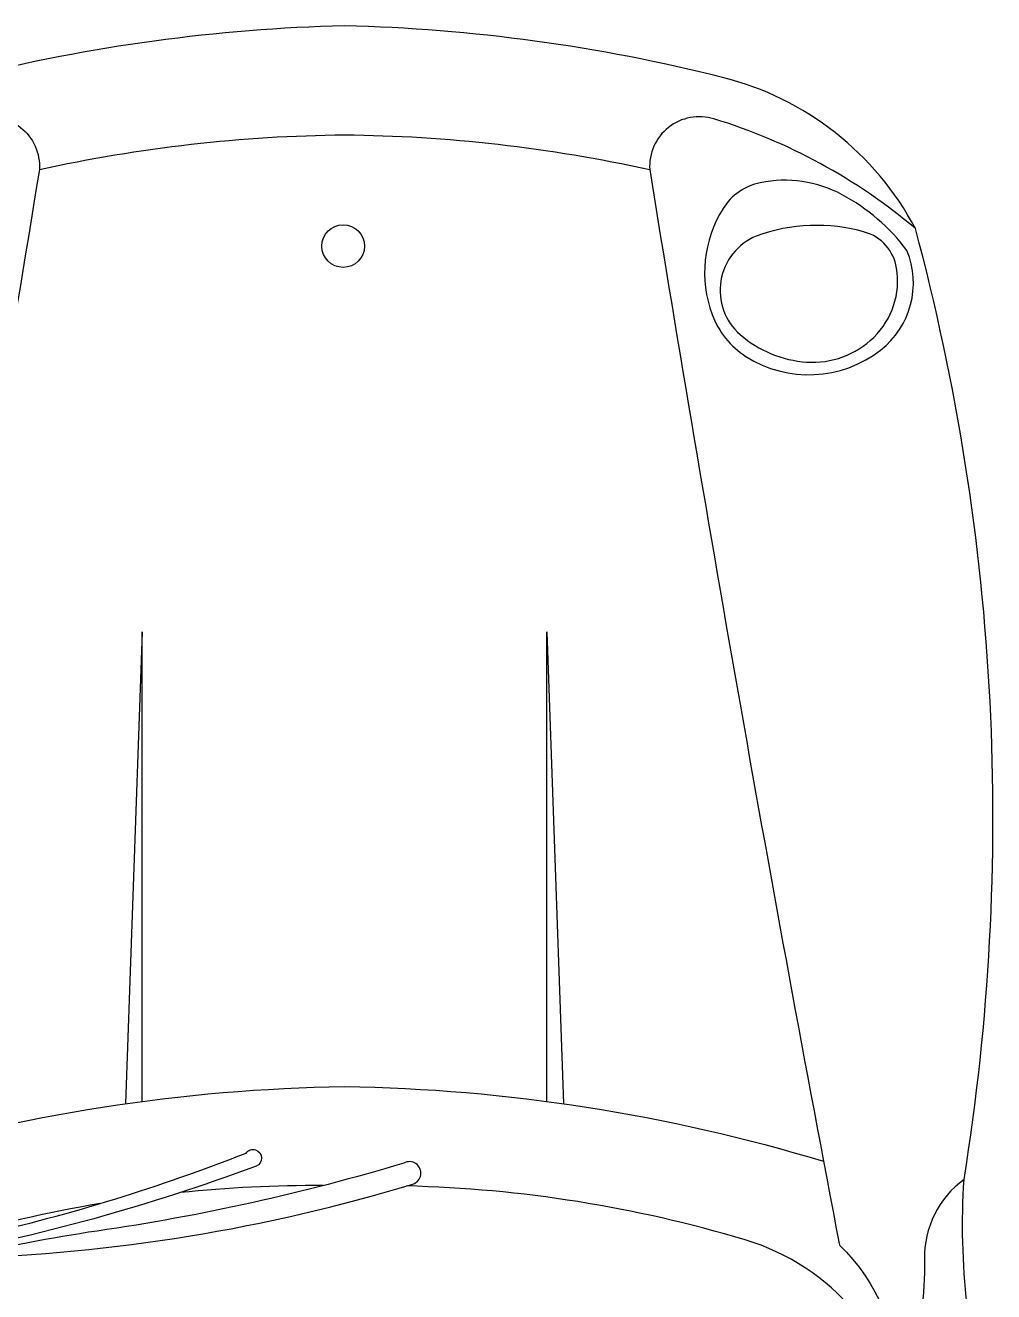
# Model space of a CAD drawing. Header units: millimetres. Extents: x 154 to 5560, y 36 to 724.
# Drawn here: x 1938.49 to 1968.63, y 232.06 to 271.49 of the extents above; entities that cross this region are included whole.
import ezdxf

# ---------------------------------------------------------------- set-up
doc = ezdxf.new("R2010")
doc.units = ezdxf.units.MM
doc.layers.add('MİMARİ PLAN', color=8, linetype='Continuous')

# ---------------------------------------------------------------- blocks, each defined once
blk = doc.blocks.new('planta3')
for points in [[(-0.5093, 0.6747, -0.044974), (-0.6662, 0.6708, 0.105774), (-1.8535, 0.6101, 0.212201), (-2.0423, 0.3693, 0.055723), (-2.1067, -0.1027, 0.055723), (-2.0423, -0.5748, 0.212201)], [(-0.6662, 0.6708, 0.242846), (-0.5666, 0.6213, -0.066443), (-0.434, 0.6053, 0.284222), (-0.4085, 0.5892, 0.284222)], [(-1.8535, 0.6101, 0.101535), (-1.9905, 0.3585, 0.52292), (-1.9273, 0.2783, 0.007101), (-0.5841, 0.5152, -0.204495), (-0.4085, 0.5892), (0.1688, 0.5823), (0.5185, 0.585, -0.038718), (0.9806, 0.5307, -0.010841), (1.095, 0.5057, -0.648), (1.102, 0.468, -0.015753), (0.7212, 0.4457, -0.014486), (-0.0156, 0.4359, -0.071916), (-0.12, 0.4635), (-0.4085, 0.5892)], [(-0.636, -0.408, 0.031083), (-0.5906, -0.603, 0.14503), (-0.501, -0.7399, 0.190771), (-0.3496, -0.7135), (-0.1863, -0.6398, 0.400838), (-0.1403, -0.5583, -0.031829), (-0.1722, -0.1027, -0.031829), (-0.1403, 0.3528, 0.400838), (-0.1863, 0.4344), (-0.3496, 0.5081, 0.190771), (-0.501, 0.5344, 0.14503), (-0.5906, 0.3976, 0.06672), (-0.658, -0.0253)], [(-0.6888, -0.7007, -0.070312), (-0.7821, -0.1027, -0.070312), (-0.6888, 0.4953)], [(-1.9273, -0.4837, -0.051873), (-1.9706, -0.1027, -0.051873), (-1.9273, 0.2783)], [(-0.6584, -0.1294, 0.027717), (-0.6497, -0.3077, 0.14503)], [(-1.8535, -0.8155, -0.101535), (-1.9905, -0.5639, -0.52292), (-1.9273, -0.4837, -0.007101), (-0.5841, -0.7206, 0.204495), (-0.4085, -0.7946), (0.1688, -0.7877), (0.5185, -0.7904, 0.038718), (0.9806, -0.7362, 0.010841), (1.095, -0.7111, 0.648), (1.102, -0.6734, 0.015753), (0.7212, -0.6511, 0.014486), (-0.0156, -0.6414, 0.071916), (-0.12, -0.6689), (-0.4085, -0.7946)]]:
    blk.add_lwpolyline(points, format="xyb")
for points in [[(-1.6939, 0.3985, 0.318262), (-1.7018, 0.5666, 0.336631), (-1.8263, 0.5995, 0.107863), (-1.8958, 0.5187, 0.176217), (-1.9108, 0.4164, 0.204198), (-1.8786, 0.3699, 0.234058), (-1.7462, 0.3563, 0.162353)], [(-1.7211, 0.3914, 0.163341), (-1.6868, 0.4743, 0.213722), (-1.7176, 0.558, 0.243766), (-1.8042, 0.5866, 0.291481), (-1.8492, 0.5466, 0.158425), (-1.8442, 0.4114, 0.556548)], [(-0.568, -0.5835, 0.066931), (-0.6604, -0.0174, 1.115799), (-0.6865, -0.0287, -0.036962), (-0.6017, -0.4114, 0.02456)], [(-0.6828, -0.2132, -0.043566), (-0.5693, -0.6234, -0.084927), (-0.5967, -0.5573, 0.037508), (-0.699, -0.2257, -1.353737)]]:
    blk.add_lwpolyline(points, format="xyb", close=True)
for points in [[(-0.7636, 0.1499), (-1.35, 0.1499), (-0.7608, 0.1707)], [(-0.7636, -0.3554), (-1.35, -0.3554), (-0.7608, -0.3761)]]:
    blk.add_lwpolyline(points)
blk.add_circle((-1.8317, -0.1044), 0.0266)

msp = doc.modelspace()

# ---------------------------------------------------------------- block references
at = {"layer": 'MİMARİ PLAN', "xscale": 24.93330478854162, "yscale": 24.93330478854162, "zscale": 24.93330478854162, "rotation": 270}
msp.add_blockref('planta3', (1950.986, 218.949), dxfattribs=at)

doc.saveas('drawing.dxf')
